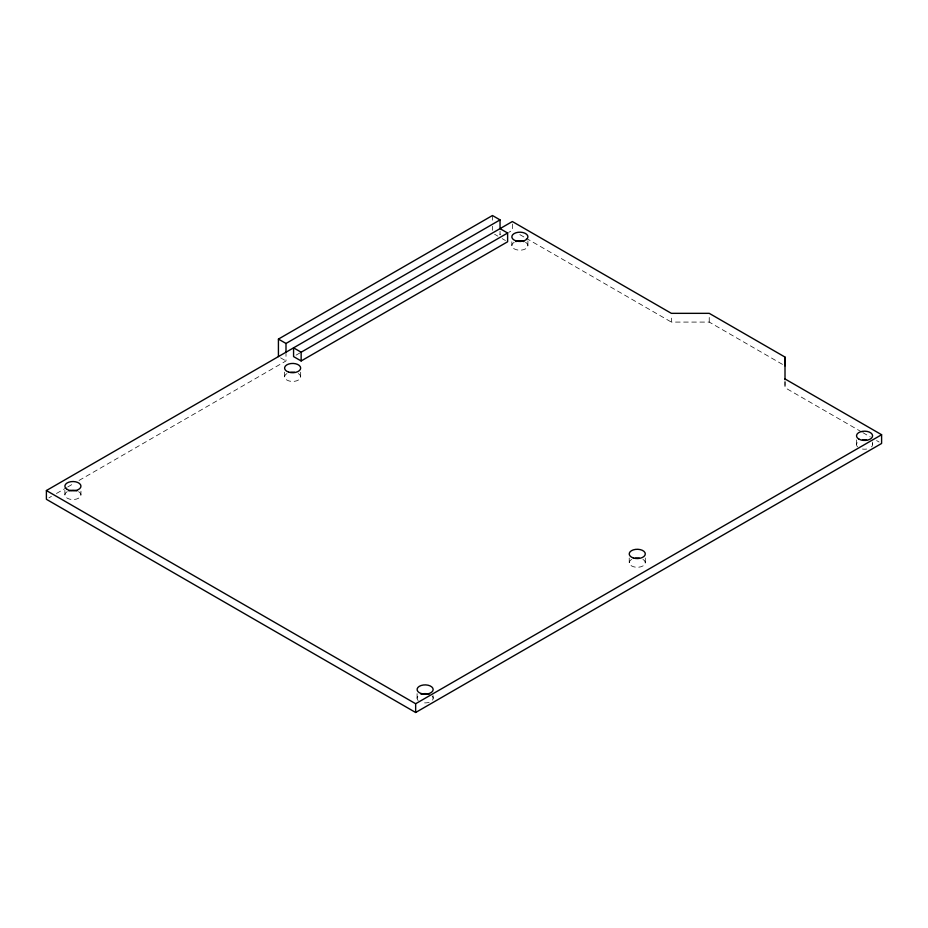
<?xml version="1.0" encoding="UTF-8"?>
<svg xmlns="http://www.w3.org/2000/svg" width="928" height="928" viewBox="0 0 928 928"><rect width="100%" height="100%" fill="white"/><g stroke="black" fill="none" stroke-linecap="round" stroke-linejoin="round"><path stroke-width="0.7" stroke-dasharray="4.64 3.48" d="M64.879 494.926L64.879 489.926M80.956 494.926L80.956 491.167M284.594 376.814L284.594 371.815M300.672 376.814L300.672 371.815M417.09 698.262L417.09 693.262M433.156 698.262L433.156 695.768M511.838 245.56L511.838 241.814M512.349 224.031L512.349 230.283L508.648 232.418M527.916 245.56L527.916 240.561M629.23 562.67L629.23 557.67M645.296 562.67L645.296 557.67M782.513 364.391L709.236 322.086L671.35 322.086L671.35 315.833M709.236 322.086L709.236 315.833M861.532 431.88L785.007 387.695L785.007 380.202M856.521 444.558L856.521 439.559M872.587 444.558L872.587 442.064M48.906 497.849L51.423 496.399M56.434 493.499L66.468 487.71M67.721 486.98L73.996 483.36M79.019 480.46L285.998 360.957L285.998 353.464M296.078 355.146L299.837 352.976M519.854 234.622L524.865 237.51M526.118 238.229L671.35 322.086M862.785 432.599L870.313 436.949M876.577 440.568L879.094 442.018M494.624 234.262L497.872 236.141M502.199 238.635L505.447 240.514M280.592 357.837L285.998 360.957M785.007 380.863L785.007 387.695M492.455 215.516L492.455 220.899M492.455 226.281L492.455 230.318M432.088 695.942A8.039 4.64 0 0 1 432.088 700.582M429.142 702.287A8.039 4.64 0 0 1 423.04 702.751M418.168 700.582A8.039 4.64 0 0 1 419.444 694.979M78.602 491.643A8.039 4.64 0 0 1 78.602 498.197A8.039 4.64 0 0 1 67.234 498.197A8.039 4.64 0 0 1 67.234 491.643M298.317 373.543A8.039 4.64 0 0 1 298.317 380.097A8.039 4.64 0 0 1 286.949 380.097A8.039 4.64 0 0 1 286.949 373.543M525.561 242.289A8.039 4.64 0 0 1 525.561 248.843A8.039 4.64 0 0 1 514.193 248.843A8.039 4.64 0 0 1 514.193 242.289M642.942 559.387A8.039 4.64 0 0 1 642.942 565.941A8.039 4.64 0 0 1 631.585 565.941A8.039 4.64 0 0 1 631.585 559.387M872.32 443.364A8.039 4.64 0 0 1 871.508 446.878M866.636 449.048A8.039 4.64 0 0 1 862.472 449.048M857.6 446.878A8.039 4.64 0 0 1 857.6 442.238M500.041 231.142L500.041 234.888L500.03 231.142"/><path stroke-width="1.39" d="M785.007 379.494L785.007 357.083L709.236 313.339L671.35 313.339L512.349 221.537L46.4 490.541L46.4 499.299L415.651 712.484L881.6 443.468L881.6 434.722L785.007 378.949M415.651 712.484L415.651 703.737L881.6 434.722M785.007 365.829L785.007 357.083M278.423 356.584L278.423 339.091L492.455 215.516L500.041 219.89L500.041 228.648L507.616 233.021L507.616 241.767L301.148 360.957L293.573 356.584L293.573 347.838L301.148 352.211L507.616 233.021M278.423 339.091L285.998 343.464L500.041 219.89M46.4 490.541L415.651 703.737M301.148 352.211L301.148 360.957M285.998 343.464L285.998 352.211M421.103 694.248A8.039 4.64 0 0 1 429.142 694.248M68.904 490.9A8.039 4.64 0 0 1 76.931 490.9M290.557 372.337A8.039 4.64 0 0 1 294.71 372.337M515.864 241.547A8.039 4.64 0 0 1 523.891 241.547M635.181 558.18A8.039 4.64 0 0 1 639.346 558.18M862.472 440.081A8.039 4.64 0 0 1 866.636 440.081M421.103 693.529A8.039 4.64 0 0 0 433.156 689.516A8.039 4.64 0 0 0 421.103 685.502A8.039 4.64 0 0 0 421.103 693.529M67.234 489.45A8.039 4.64 0 0 0 80.678 487.374A8.039 4.64 0 0 0 70.841 481.69A8.039 4.64 0 0 0 67.234 489.45M288.608 372.093A8.039 4.64 0 0 0 300.672 368.068A8.039 4.64 0 0 0 288.608 364.054A8.039 4.64 0 0 0 288.608 372.093M515.864 240.839A8.039 4.64 0 0 0 527.916 236.814A8.039 4.64 0 0 0 515.864 232.8A8.039 4.64 0 0 0 515.864 240.839M633.244 557.937A8.039 4.64 0 0 0 645.296 553.912A8.039 4.64 0 0 0 633.244 549.898A8.039 4.64 0 0 0 633.244 557.937M858.876 439.095A8.039 4.64 0 0 0 872.32 437.018A8.039 4.64 0 0 0 862.472 431.334A8.039 4.64 0 0 0 858.876 439.095"/></g></svg>
